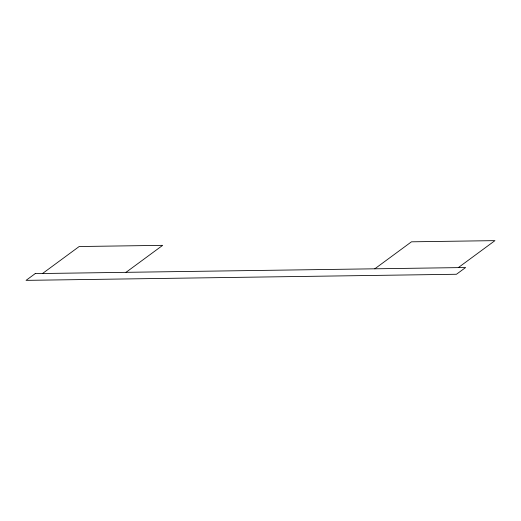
<?xml version="1.0" encoding="UTF-8"?>
<svg xmlns="http://www.w3.org/2000/svg" width="521" height="521" viewBox="0 0 521 521"><rect width="100%" height="100%" fill="white"/><g stroke="black" fill="none" stroke-linecap="round" stroke-linejoin="round"><path stroke-width="0.78" d="M42.527 273.512L79.172 246.531L162.663 245.345L126.017 272.333M374.814 268.803L411.46 241.816L494.95 240.637L458.304 267.618M35.213 273.616L26.05 280.363L456.461 274.261L465.624 267.52L35.213 273.616"/></g></svg>
